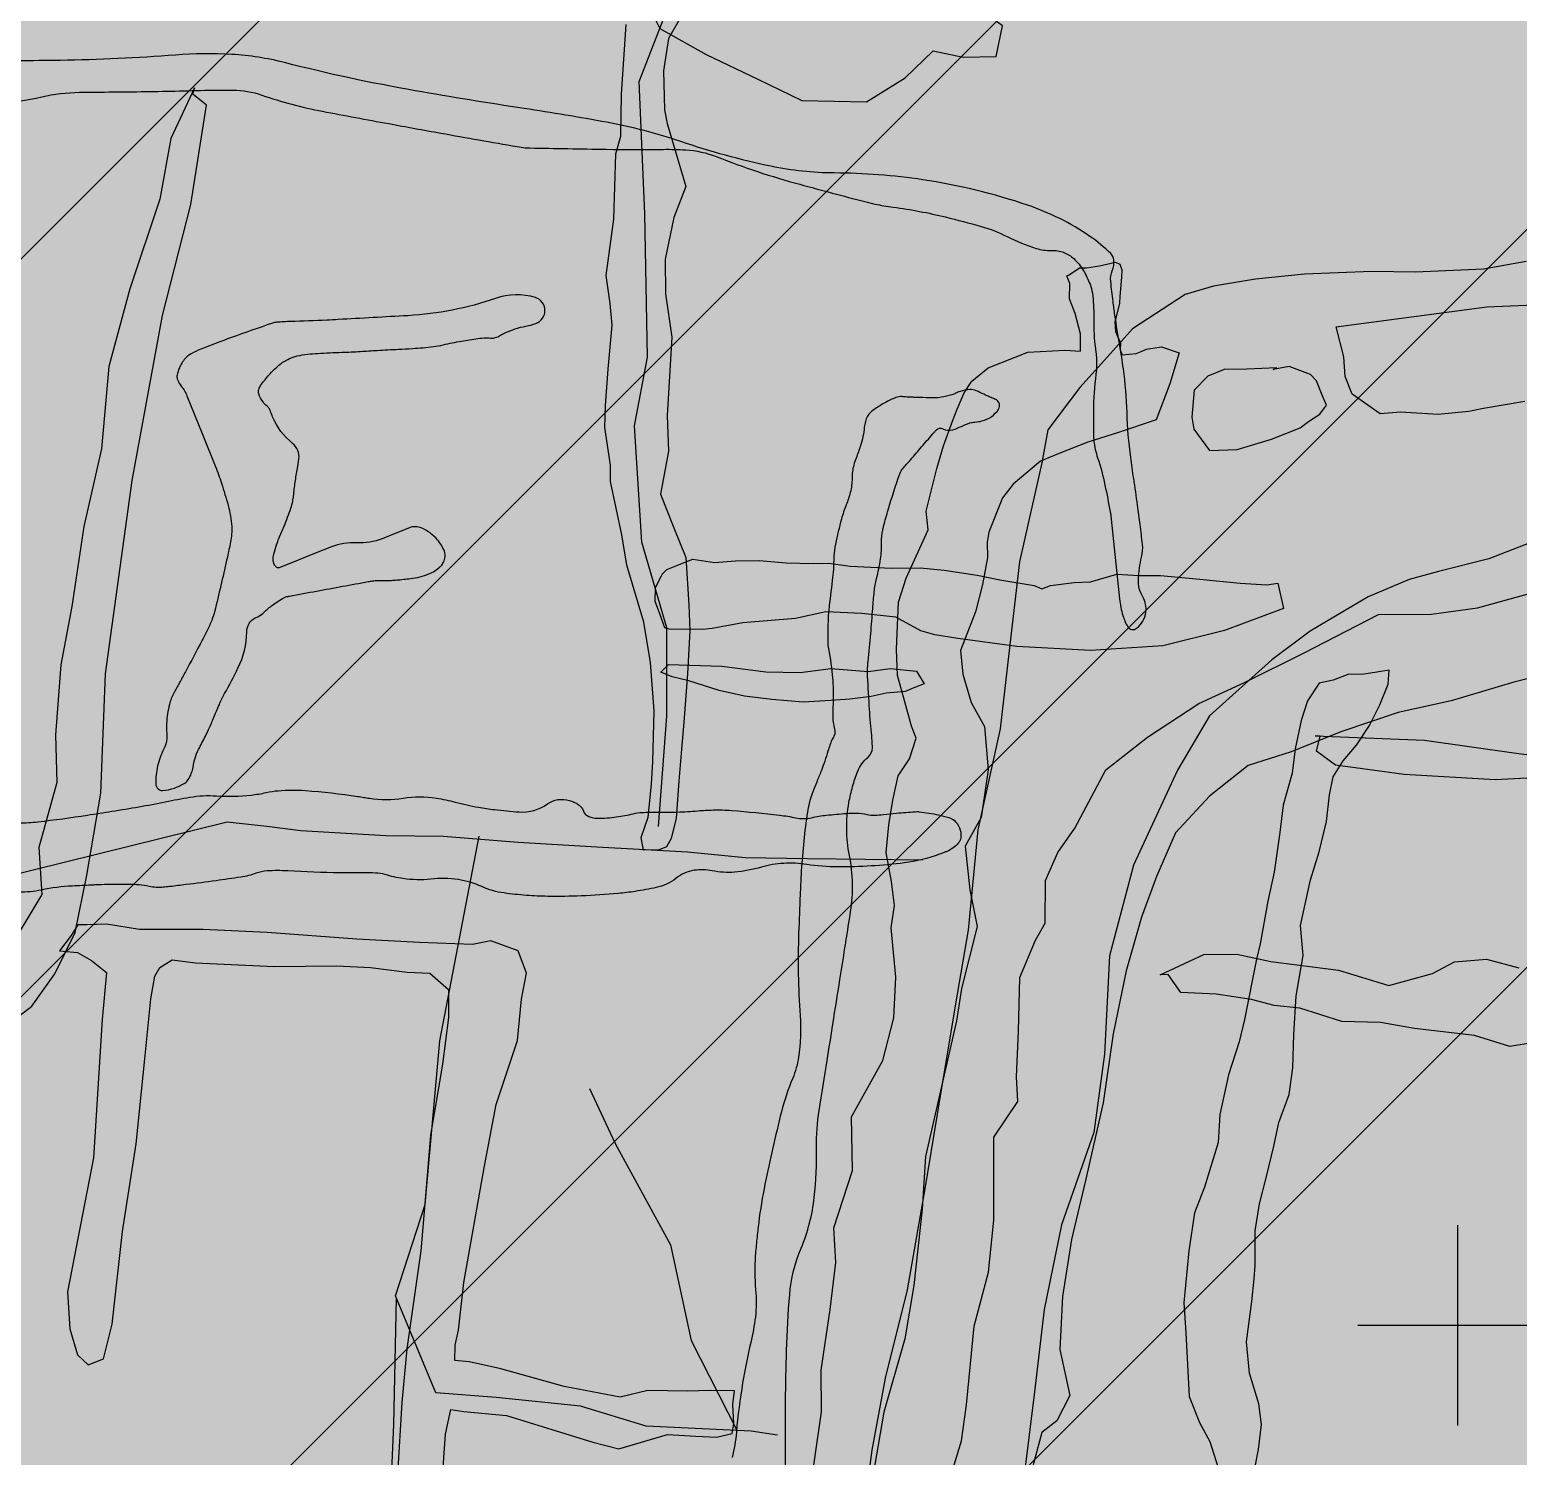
# Model space of a CAD drawing. Header units: feet. Extents: x 442639 to 445151, y 513727 to 516000.
# Drawn here: x 443554.65 to 443599.2, y 515113.1 to 515155.8 of the extents above; entities that cross this region are included whole.
import ezdxf

# ---------------------------------------------------------------- set-up
doc = ezdxf.new("R2010")
doc.units = ezdxf.units.FT
doc.header["$MEASUREMENT"] = 0
doc.header["$PDMODE"] = 2
doc.header["$PDSIZE"] = 3
for name, color, linetype in [('AI', 14, 'CONTINUOUS'), ('CM1', 8, 'CONTINUOUS'), ('CROPMARKS', 5, 'CONTINUOUS'), ('FW_AREA97', 8, 'CONTINUOUS'), ('GEOAREA', 4, 'CONTINUOUS'), ('PHPOT', 23, 'CONTINUOUS'), ('TRENCH', 1, 'CONTINUOUS')]:
    doc.layers.add(name, color=color, linetype=linetype)

msp = doc.modelspace()

# ---------------------------------------------------------------- hatches: boundary and pattern name
at = {"layer": 'FW_AREA97', "ltscale": 100}
h = msp.add_hatch(dxfattribs=at)
h.set_pattern_fill('ANSI31', color=8, scale=125, style=0)
h.paths.add_polyline_path([(443587.976, 515216.422), (443587.008, 515217.521), (443572.596, 515207.835), (443554.939, 515197.486), (443537.909, 515187.539), (443512.937, 515172.36), (443493.964, 515160.977), (443460.41, 515139.802), (443431.975, 515122.345), (443414.896, 515111.466), (443405.384, 515106.045), (443399.1, 515103.478), (443393.603, 515101.232), (443388.405, 515100.389), (443382.732, 515099.191), (443382.074, 515096.91), (443382.397, 515095.15), (443383.543, 515088.919), (443383.564, 515083.883), (443382.192, 515078.123), (443381.034, 515073.431), (443384.221, 515057.626), (443318.708, 515029.564), (443254.002, 515002.669), (443234.433, 514993.639), (443208.082, 514982), (443180.76, 514970.831), (443151.714, 514959.132), (443125.983, 514948.738), (443135.654, 514903.446), (443139.613, 514884.672), (443178.623, 514701.908), (443209.061, 514703.713), (443226.823, 514704.523), (443230.584, 514708.161), (443242.217, 514710.213), (443252.61, 514710.952), (443261.806, 514711.15), (443272.893, 514709.467), (443279.945, 514710.574), (443284.828, 514712.057), (443293.882, 514712.385), (443306.489, 514711.397), (443312.899, 514711.584), (443321.46, 514712.019), (443331.486, 514712.646), (443343.241, 514714.157), (443419.665, 514722.594), (443437.929, 514724.52), (443451.344, 514726.381), (443463.086, 514728.088), (443474.139, 514729.712), (443483.152, 514730.814), (443493.31, 514731.457), (443499.823, 514717.34), (443505.96, 514717.727), (443516.897, 514718.8), (443528.375, 514721.107), (443537.759, 514722.358), (443555.617, 514723.33), (443565.188, 514722.572), (443571.898, 514721.985), (443575.656, 514722.203), (443577.304, 514722.298), (443621.209, 514712.311), (443656.081, 514706.29), (443682.603, 514701.884), (443707.118, 514697.606), (443718.23, 514696.192), (443714.653, 514598.287), (443713.04, 514556.317), (443712.419, 514504.673), (443712.312, 514456.317), (443712.227, 514418.293), (443716.388, 514403.701), (443727.177, 514401.071), (443733.588, 514379.739), (443741.521, 514358.019), (443744.908, 514351.825), (443767.696, 514356.857), (443784.606, 514360.77), (443804.504, 514365.451), (443826.874, 514370.795), (443845.143, 514375.041), (443861.878, 514378.9), (443915.081, 514200), (443906.52, 514038.617), (443920.995, 514037.304), (443931.512, 514036.691), (443947.55, 514036.813), (443967.072, 514036.932), (443981.751, 514037.935), (444001.138, 514037.546), (444024.018, 514034.044), (444038.941, 514033.828), (444056.89, 514033.622), (444074.802, 514033.059), (444089.091, 514031.854), (444101.609, 514031.789), (444113.954, 514032.79), (444123.013, 514034.107), (444123.494, 514029.367), (444179.611, 514028.124), (444375.796, 514023.777), (444377.951, 514033.209), (444378.25, 514062.755), (444378.087, 514070.071), (444377.953, 514077.668), (444378.361, 514088.652), (444378.861, 514096.498), (444379.901, 514103.877), (444382.107, 514122.088), (444382.784, 514132.456), (444385.055, 514147.012), (444387.527, 514164.561), (444389.714, 514186.923), (444391.965, 514209.43), (444393.185, 514220.453), (444393.626, 514228.981), (444395.344, 514261.938), (444396.717, 514283.83), (444397.381, 514301.942), (444396.774, 514312.786), (444397.089, 514320.184), (444397.475, 514332.254), (444395.478, 514362.221), (444394.144, 514387.128), (444391.229, 514408.389), (444396.915, 514413.69), (444401.219, 514435.021), (444402.766, 514457.906), (444405.466, 514495.243), (444410.112, 514529.546), (444417.166, 514561.61), (444433.174, 514600.373), (444445.84, 514629.849), (444455.106, 514659.044), (444464.293, 514692.274), (444472.216, 514718.602), (444475.441, 514733.881), (444488.391, 514761.65), (444498.755, 514784.171), (444527.77, 514804.406), (444584.336, 514844.969), (444588.423, 514851.988), (444592.663, 514859.269), (444594.769, 514862.503), (444596.977, 514866.392), (444598.721, 514870.607), (444611.206, 514897.781), (444621.234, 514922.335), (444629.071, 514942.418), (444635.483, 514956.791), (444636.385, 514966.775), (444638.564, 514973.326), (444644.322, 514984.918), (444649.1, 514996.077), (444581.108, 515024.078), (444596.393, 515068.324), (444336.753, 515100), (444319.507, 515100.56), (444303.713, 515101.475), (444281.566, 515103.673), (444245.735, 515107.228), (444205.939, 515110.682), (444194.374, 515112.263), (444162.318, 515117.023), (444139.128, 515119.15), (444119.952, 515119.969), (444093.765, 515121.632), (444085.455, 515122.109), (444057.939, 515138.013), (444004.897, 515142.766), (444002.009, 515131.644), (444000, 515122.425), (443999.067, 515110.465), (443998.885, 515097.84), (443997.843, 515086.907), (443992.669, 515065.269), (443985.83, 515030.168), (443974.504, 514977.22), (443969.906, 514974.092), (443965.16, 514973.735), (443962.387, 514975.357), (443950.053, 514978.687), (443943.973, 514976.446), (443795.152, 514953.041), (443786.899, 514952.359), (443728.658, 514937.257), (443713.615, 514985.752), (443699.924, 514992.359), (443696.242, 515002.999), (443692.278, 515017.761), (443687.475, 515027.814), (443679.879, 515041.356), (443672.688, 515053.239), (443666.544, 515059.216), (443649.375, 515102.318), (443639.181, 515121.193), (443626.884, 515153.736), (443593.807, 515207.041)])
at = {"layer": 'GEOAREA', "ltscale": 100}
h = msp.add_hatch(color=256, dxfattribs=at)
h.paths.add_polyline_path([(443360, 514713.431), (443420, 514713.431), (443420, 514513.431), (443360, 514513.431)])
h.paths.add_polyline_path([(443161.3, 514956.171), (443259.237, 514712.967), (443265.024, 514715.528), (443265.355, 514714.687), (443282.203, 514714.855), (443293.914, 514714.206), (443300.25, 514713.294), (443301.92, 514714.039), (443221.12, 514915.562), (443333.235, 514960.739), (443427.48, 514725.701), (443429.235, 514726.393), (443429.597, 514725.694), (443440.808, 514730.091), (443442.157, 514728.53), (443447.236, 514730.424), (443448.237, 514728.596), (443453.829, 514728.858), (443486.116, 514741.69), (443389.252, 514983.375), (443400.106, 514987.696), (443388.716, 515022.127), (443384.684, 515039.803), (443386.193, 515044.842), (443385.554, 515046.683)])
h.paths.add_polyline_path([(443475.554, 514974.961), (443494.039, 514982.203), (443528.273, 514895.272), (443598.675, 514934.877), (443568.374, 515011.261), (443605.436, 515025.952), (443633.219, 514955.519), (443668.453, 514975.098), (443649.945, 515021.852), (443668.436, 515029.354), (443616.214, 515161.697), (443614.21, 515161.114), (443596.593, 515194.878), (443509.505, 515160.604), (443523.975, 515123.285), (443505.549, 515116.001), (443512.86, 515097.393), (443383.099, 515046.255), (443405.13, 514990.403), (443460.79, 515012.209)])
h.paths.add_polyline_path([(443790.652, 515270.828), (443603.972, 515197.597), (443614.29, 515171.164), (443628.267, 515143.04), (443775.083, 515200.378), (443868.78, 514960.66), (443876.506, 514963.635), (443877.714, 514961.959), (443906.757, 514973.289)])
h.paths.add_polyline_path([(443689.638, 514984.394), (443668.531, 514973.806), (443650.779, 514962.249), (443637.27, 514954.507), (443740.908, 514697.977), (443746.029, 514696.624), (443750.91, 514696.614), (443761.746, 514694.836), (443779.888, 514693.638), (443790.716, 514690.545), (443806.2, 514690.188), (443808.447, 514691.115)])
h.paths.add_polyline_path([(443584.518, 514924.294), (443566.738, 514914.939), (443551.462, 514904.702), (443532.463, 514893.523), (443602.452, 514721.254), (443620.617, 514717.014), (443626.38, 514714.975), (443645.648, 514712.103), (443666.275, 514707.459), (443671.591, 514709.515)])
at = {"layer": 'TRENCH', "ltscale": 100}
h = msp.add_hatch(color=256, dxfattribs=at)
h.paths.add_polyline_path([(443444.348, 515139.572), (443443.373, 515141.012), (443407.547, 515121.493), (443408.202, 515120.085)])
h.paths.add_polyline_path([(443483.252, 515162), (443484.901, 515162.649), (443466.734, 515198.214), (443465.416, 515197.545)])
h.paths.add_polyline_path([(443517.75, 515184.372), (443518.62, 515182.716), (443550.313, 515203.13), (443548.717, 515204.451)])
h.paths.add_polyline_path([(443679.504, 515139.262), (443681.179, 515139.75), (443643.747, 515232.77), (443642.153, 515232.133)], flags=17)
h.paths.add_polyline_path([(443560.104, 515195.095), (443558.689, 515195.42), (443539.705, 515085.728), (443541.124, 515085.449)])
h.paths.add_polyline_path([(443441.823, 515053.496), (443442.367, 515054.811), (443429.876, 515059.598), (443429.55, 515058.144)])
h.paths.add_polyline_path([(443454.402, 515012.917), (443453.081, 515013.418), (443457.193, 515024.46), (443458.551, 515023.946)])
h.paths.add_polyline_path([(443526.59, 515085.07), (443525.15, 515084.894), (443540.607, 514936.243), (443542.135, 514936.489)])
h.paths.add_polyline_path([(443457.832, 514965.49), (443457.319, 514966.917), (443420.536, 514952.894), (443421.036, 514951.477)])
h.paths.add_polyline_path([(443586.695, 515064.09), (443587.928, 515064.659), (443598.832, 515036.686), (443597.516, 515036.256)])
h.paths.add_polyline_path([(443642.329, 515065.428), (443642.185, 515063.906), (443602.508, 515066.574), (443602.619, 515068.047)], flags=17)
h.paths.add_polyline_path([(443629.648, 515090.047), (443628.268, 515090.169), (443629.104, 515100.325), (443630.546, 515100.227)], flags=17)
h.paths.add_polyline_path([(443641.901, 515046.461), (443640.78, 515027.021), (443642.257, 515026.956), (443643.407, 515046.529)], flags=17)
h.paths.add_polyline_path([(443613.368, 514921.596), (443614.818, 514922.262), (443652.746, 514829.498), (443651.105, 514829.188)])
h.paths.add_polyline_path([(443748.705, 514887.436), (443747.537, 514886.424), (443800.31, 514826.507), (443801.532, 514827.653)])
h.paths.add_polyline_path([(443778.329, 515074.969), (443776.546, 515074.414), (443773.702, 515090.476), (443775.699, 515091.08)], flags=17)
h.paths.add_polyline_path([(443871.281, 515019.199), (443870.522, 515017.464), (443849.048, 515029.417), (443850.465, 515031.68)], flags=17)
h.paths.add_polyline_path([(443847.133, 515072.648), (443845.192, 515072.037), (443842.709, 515082.193), (443845.17, 515082.528)], flags=17)
h.paths.add_polyline_path([(444045.314, 514982.301), (444049.127, 514979.066), (444045.892, 514975.254), (444042.079, 514978.488)])
h.paths.add_polyline_path([(444115.961, 514979.57), (444120.01, 514982.504), (444122.944, 514978.455), (444118.895, 514975.521)])
h.paths.add_polyline_path([(444190.813, 514982.443), (444195.114, 514984.993), (444197.664, 514980.692), (444193.363, 514978.142)])
h.paths.add_polyline_path([(444048.71, 515084.197), (444052.382, 515087.59), (444055.775, 515083.918), (444052.103, 515080.525)])
h.paths.add_polyline_path([(444124.079, 515073.634), (444128.312, 515076.296), (444130.974, 515072.064), (444126.742, 515069.401)])
h.paths.add_polyline_path([(444049.717, 515169.782), (444054.693, 515170.271), (444055.183, 515165.295), (444050.207, 515164.806)])
h.paths.add_polyline_path([(444115.388, 515183.688), (444119.415, 515186.651), (444122.379, 515182.624), (444118.352, 515179.661)])
h.paths.add_polyline_path([(444185.165, 515149.894), (444188.835, 515153.29), (444192.231, 515149.62), (444188.561, 515146.224)])
edge = h.paths.add_edge_path()
edge.add_line((443661.107, 515245.617), (443660.644, 515247.337))
edge.add_line((443660.644, 515247.337), (443648.085, 515241.695))
edge.add_line((443648.085, 515241.695), (443637.362, 515236.494))
edge.add_line((443637.362, 515236.494), (443624.812, 515229.893))
edge.add_line((443624.812, 515229.893), (443612.498, 515223.264))
edge.add_line((443612.498, 515223.264), (443598.3, 515215.38))
edge.add_line((443598.3, 515215.38), (443599.54, 515213.854))
edge.add_line((443599.54, 515213.854), (443610.28, 515220.162))
edge.add_line((443610.28, 515220.162), (443621.443, 515226.208))
edge.add_line((443621.443, 515226.208), (443632.096, 515231.881))
edge.add_line((443632.096, 515231.881), (443644.21, 515237.875))
edge.add_line((443644.21, 515237.875), (443661.107, 515245.617))
edge.add_line((443876.086, 514893.121), (443976.086, 514893.121))

# ---------------------------------------------------------------- linework, layer by layer
at = {"layer": 'AI', "color": 17}
for points in [[(443577.278, 515111.855, -0.002689), (443577.266, 515113.237, -0.007811), (443577.301, 515116.257, -0.014052), (443577.395, 515117.933, -0.078737), (443577.736, 515119.324, 0.071826), (443578.131, 515120.843, 0.032825), (443578.2, 515122.342, -0.044409), (443578.276, 515123.45, -0.000525), (443578.514, 515124.943, 0.000718), (443578.688, 515126.035, 0.000001), (443578.899, 515127.366, 0.000001), (443579.049, 515128.318, 0.000039), (443579.079, 515128.505, 0.000008), (443579.22, 515129.402, 0.089229), (443579.184, 515131.081, -0.094694), (443579.167, 515132.665, -0.023239), (443579.278, 515133.15, -0.025059), (443579.424, 515133.588, -0.128482), (443579.739, 515134.023, 0.22788), (443579.87, 515134.307, 0.023204), (443579.844, 515134.748, -0.012493), (443579.777, 515135.566, -0.000894), (443579.721, 515136.588, -0.0257), (443579.721, 515136.624, -0.013681), (443579.742, 515136.895, 0.004462), (443579.821, 515137.723, 0.002351), (443579.883, 515138.476, -0.003558), (443579.925, 515138.974, -0.041641), (443579.995, 515139.373, 0.028281), (443580.115, 515139.958, 0.042994), (443580.144, 515140.461, -0.059299), (443580.178, 515140.825, -0.014809), (443580.206, 515140.943, -0.003511), (443580.345, 515141.433, -0.014091), (443580.692, 515142.512, -0.090745), (443580.781, 515142.666, -0.011197), (443580.886, 515142.785, 0.008952), (443581.019, 515142.934, 0.001054), (443581.343, 515143.312, -0.001069), (443581.667, 515143.69, -0.003969), (443581.72, 515143.751, -0.003283), (443581.786, 515143.824, -0.340515), (443581.974, 515143.857, 0.195643), (443582.281, 515143.828, 0.045009), (443582.534, 515143.929, -0.045493), (443582.784, 515144.029, -0.056098), (443582.941, 515144.058, 0.04269), (443583.149, 515144.089, 0.192864), (443583.647, 515144.442, 0.458373), (443583.562, 515144.73, 0.010524), (443583.424, 515144.789, -0.011823), (443583.302, 515144.841, -0.009749), (443583.104, 515144.936, 0.015664), (443582.981, 515144.994, 0.113489), (443582.796, 515145.028, 0.068727), (443582.493, 515144.972, 0.033334), (443582.361, 515144.918, -0.040402), (443582.251, 515144.875, -0.027232), (443581.933, 515144.798, -0.048036), (443581.748, 515144.781, -0.003875), (443581.476, 515144.786, -0.003111), (443581.138, 515144.796, -0.000222), (443581.015, 515144.801, -0.000361), (443580.94, 515144.804, -0.017605), (443580.873, 515144.809, 0.010581), (443580.761, 515144.818, 0.11241), (443580.573, 515144.789, 0.041055), (443580.11, 515144.557, 0.039426), (443579.811, 515144.343, 0.101595), (443579.722, 515144.23, 0.092957), (443579.629, 515143.901, -0.055767), (443579.514, 515143.347, -0.013412), (443579.384, 515142.981, 0.023276), (443579.313, 515142.769, 0.071426), (443579.261, 515142.38, -0.064737), (443579.209, 515141.95, -0.033294), (443579.087, 515141.576, 0.02931), (443578.945, 515141.153, 0.015727), (443578.766, 515140.403, 0.033758), (443578.718, 515140.047, 0.014898), (443578.711, 515139.85, -0.014822), (443578.703, 515139.652, -0.015523), (443578.67, 515139.316, 0.005872), (443578.566, 515138.43, 0.018497), (443578.542, 515138.08, 0.009266), (443578.532, 515137.38), (443578.532, 515137.38, -0.025111), (443578.669, 515136.49, -0.031883), (443578.697, 515135.782, -0.003276), (443578.686, 515135.446, 0.006616), (443578.682, 515135.279, 0.073711), (443578.739, 515134.865, -0.163318), (443578.731, 515134.672, -0.069467), (443578.702, 515134.621, 0.058653), (443578.667, 515134.56, 0.029374), (443578.539, 515134.206, -0.017462), (443578.336, 515133.607, -0.012137), (443578.204, 515133.281, 0.013488), (443578.087, 515132.988, 0.053699), (443577.909, 515132.283, 0.021925), (443577.737, 515130.515, 0.00265), (443577.709, 515129.911, 0.001387), (443577.663, 515128.757, 0.02679), (443577.706, 515126.283, -0.053392), (443577.661, 515125.04, -0.06562), (443577.484, 515124.411, 0.040375), (443577.147, 515123.408, 0.010289), (443576.655, 515121.239, 0.019665), (443576.467, 515120.09, 0.00569), (443576.411, 515119.596, 0.005673), (443576.366, 515119.099, 0.04412), (443576.376, 515118.08, -0.055063), (443576.367, 515117.263, -0.028007), (443576.23, 515116.5, 0.017646), (443575.987, 515115.296, 0.018238), (443575.799, 515113.817, -0.035173), (443575.675, 515113.054, -0.022462)], [(443553.633, 515153.597, 0.044239), (443555.006, 515153.792, -0.054003), (443556.136, 515153.929, -0.000999), (443556.888, 515153.938, 0.000775), (443557.856, 515153.948, 0.003987), (443559.891, 515153.99, -0.009658), (443560.732, 515153.997, -0.0819), (443561.592, 515153.847, 0.037889), (443563.406, 515153.361, 0.000771), (443565.393, 515152.991, 0.000983), (443566.952, 515152.707, 0.00206), (443569.236, 515152.304, 0.019358), (443569.481, 515152.272, 0.018299), (443569.615, 515152.264, 0.001071), (443571.898, 515152.224, 0.007107), (443573.617, 515152.222, -0.018367), (443574.282, 515152.206, -0.078923), (443575.197, 515152.004, 0.027905), (443577.698, 515151.175, 0.001603), (443579.645, 515150.656, 0.010497), (443579.944, 515150.584, 0.022524), (443580.49, 515150.49, -0.015481), (443581.285, 515150.364, -0.013019), (443582.057, 515150.197, -0.009282), (443583.129, 515149.914, -0.048912), (443583.901, 515149.611, 0.042996), (443584.775, 515149.256, 0.083785), (443585.224, 515149.195, -0.099496), (443585.602, 515149.133, -0.096879), (443585.899, 515148.949, -0.073062), (443586.187, 515148.589, -0.03738), (443586.385, 515148.185, -0.061418), (443586.455, 515147.919, -0.039376), (443586.496, 515147.204, 0.033903), (443586.534, 515146.373, 0.005015), (443586.56, 515146.166, -0.010175), (443586.571, 515146.064, -0.054772), (443586.562, 515145.487, 0.028617), (443586.486, 515144.388, 0.00708), (443586.488, 515143.687, 0.024732), (443586.501, 515143.487, 0.052743), (443586.613, 515142.989, -0.031744), (443586.833, 515142.172, -0.002996), (443586.991, 515141.366, -0.020724), (443587.008, 515141.248), (443587.139, 515140.004), (443587.27, 515138.76, 0.045867), (443587.369, 515138.264, 0.063697), (443587.516, 515137.93, 0.453591), (443587.781, 515137.883, 0.189737), (443588.056, 515138.362, 0.172002), (443587.965, 515138.822, -0.146112), (443587.832, 515139.353, -0.050103), (443587.929, 515140.016, 0.088728), (443587.955, 515140.396, 0.003617), (443587.886, 515140.986, 0.003652), (443587.809, 515141.569, 0.002549), (443587.693, 515142.372, -0.003264), (443587.604, 515142.999, -0.026433), (443587.493, 515144.339, 0.026923), (443587.383, 515145.655, 0.008588), (443587.276, 515146.344, -0.006468), (443587.13, 515147.26, -0.006048), (443587.074, 515147.671, -0.004169), (443587.006, 515148.269, -0.121991), (443587.051, 515148.589, 0.121631), (443587.096, 515148.91, 0.173602), (443587.004, 515149.102, 0.044394), (443586.38, 515149.617, 0.069065), (443584.518, 515150.55, 0.044444), (443581.382, 515151.311, 0.036152), (443578.726, 515151.515, -0.050677), (443576.834, 515151.715, -0.030485), (443574.141, 515152.454, 0.037102), (443571.921, 515153.032, 0.007613), (443569.447, 515153.445, -0.005774), (443566.184, 515153.977, -0.019409), (443562.275, 515154.818, 0.048624), (443560.694, 515155.063, 0.03376), (443559.01, 515155.044, -0.016435), (443555.558, 515154.886, -0.000659), (443553.001, 515154.857, 0.000607)], [(443554.328, 515132.054, 0.026265), (443554.891, 515132.089, 0.009911), (443556.373, 515132.289, 0.001637), (443557.107, 515132.406, 0.001485), (443557.915, 515132.539, 0.009972), (443558.704, 515132.688, -0.010681), (443559.442, 515132.827, -0.056761), (443560.232, 515132.866, 0.043002), (443561.274, 515132.89, 0.028091), (443561.72, 515132.965, -0.034347), (443562.086, 515133.021, -0.038898), (443562.897, 515133.026, -0.019954), (443564.466, 515132.85, -0.004409), (443564.65, 515132.821, 0.005021), (443564.812, 515132.795, 0.076117), (443565.822, 515132.798, -0.076993), (443566.82, 515132.799, -0.028809), (443567.385, 515132.679, 0.023494), (443568.075, 515132.524, 0.015405), (443568.561, 515132.454, 0.010218), (443569.297, 515132.386, 0.174206), (443570.141, 515132.623, -0.233937), (443570.802, 515132.729, -0.026035), (443570.931, 515132.682, -0.0303), (443571.036, 515132.629, -0.173059), (443571.22, 515132.412, 0.216166), (443571.383, 515132.249, 0.08569), (443571.642, 515132.199, 0.03953), (443572.21, 515132.234, 0.024051), (443572.712, 515132.33, -0.046078), (443572.977, 515132.369, -0.018531), (443573.442, 515132.376, 0.014624), (443574.031, 515132.38, 0.012923), (443574.642, 515132.418, -0.016959), (443575.107, 515132.444, -0.02473), (443575.659, 515132.428, -0.009472), (443577.093, 515132.288, -0.0228), (443577.576, 515132.209, 0.048803), (443577.804, 515132.184, 0.062281), (443578.047, 515132.211, -0.033287), (443578.497, 515132.288, -0.009326), (443579.091, 515132.339, -0.01792), (443579.402, 515132.348, -0.062708), (443579.706, 515132.308, 0.080153), (443579.946, 515132.285, 0.014279), (443580.201, 515132.309, -0.009394), (443580.59, 515132.348, -0.003644), (443581.15, 515132.391, -0.022417), (443581.242, 515132.393, -0.029371), (443581.273, 515132.391, -0.003115), (443581.562, 515132.349, -0.016395), (443581.852, 515132.295, -0.015534), (443582.154, 515132.219, -0.139065), (443582.36, 515132.091, -0.115524), (443582.501, 515131.839, -0.108027), (443582.516, 515131.602, -0.150444), (443582.441, 515131.448, -0.046145), (443582.285, 515131.308, -0.052023), (443582.125, 515131.213, -0.012355), (443582.041, 515131.177, -0.006581), (443581.883, 515131.116, -0.057897), (443580.825, 515130.859, -0.031552), (443578.836, 515130.739, -0.037353), (443577.903, 515130.812, 0.050855), (443577.216, 515130.846, 0.058395), (443576.546, 515130.733, -0.048641), (443575.745, 515130.582, -0.076187), (443575.075, 515130.623, 0.09477), (443574.534, 515130.637, 0.128325), (443573.988, 515130.394, -0.118247), (443573.402, 515130.119, -0.012647), (443572.774, 515130.006, -0.015682), (443572.262, 515129.944, -0.012249), (443571.16, 515129.871, -0.013507), (443570.158, 515129.857, -0.015751), (443569.513, 515129.886, -0.015113), (443568.843, 515129.958, -0.07242), (443568.176, 515130.15, 0.068426), (443567.472, 515130.359, 0.067296), (443566.647, 515130.374, -0.067012), (443565.819, 515130.389, -0.035368), (443565.285, 515130.509, 0.066068), (443564.996, 515130.556, 0.008142), (443564.653, 515130.56, -0.003875), (443563.934, 515130.563, -0.012033), (443562.368, 515130.619, 0.030623), (443561.751, 515130.619, 0.071936), (443561.425, 515130.55, -0.050054), (443560.962, 515130.432, -0.003496), (443560.223, 515130.326, -0.002878), (443559.323, 515130.208, -0.00244), (443558.834, 515130.149, -0.006213), (443558.642, 515130.13, -0.073281), (443558.218, 515130.154, 0.05093), (443557.614, 515130.215, 0.003604), (443556.983, 515130.21, 0.005992), (443556.604, 515130.2, 0.002671), (443556.481, 515130.194, 0.000592), (443555.926, 515130.166, 0.038076), (443554.991, 515130.046, -0.054717), (443554.336, 515129.983, -0.10881)]]:
    msp.add_lwpolyline(points, format="xyb", dxfattribs=at)
for points in [[(443577.661, 515159.407), (443576.059, 515158.613), (443574.888, 515158.142), (443573.751, 515157.103), (443573.026, 515156.812), (443573.503, 515155.838), (443574.896, 515155.059), (443576.444, 515154.321), (443577.758, 515153.683), (443579.696, 515153.641), (443580.852, 515154.364), (443581.692, 515155.176), (443582.592, 515154.977), (443583.574, 515155.004), (443583.767, 515155.923), (443582.91, 515156.55), (443582.211, 515156.464), (443582.188, 515157.059), (443582.555, 515157.703), (443582.986, 515158.351), (443582.159, 515159.228), (443580.793, 515159.564), (443579.774, 515159.522), (443579.112, 515159.45)], [(443591.976, 515145.678), (443591.082, 515145.644), (443590.397, 515145.629), (443589.912, 515145.436), (443589.499, 515145.011), (443589.432, 515144.206), (443589.492, 515143.841), (443589.962, 515143.208), (443590.792, 515143.238), (443591.816, 515143.54), (443592.673, 515143.883), (443592.922, 515144.069), (443593.265, 515144.293), (443593.459, 515144.565), (443593.339, 515144.863), (443593.168, 515145.291), (443592.985, 515145.477), (443592.348, 515145.719), (443591.864, 515145.634)], [(443592.179, 515138.479), (443590.414, 515137.815), (443588.566, 515137.357), (443586.395, 515137.222), (443584.19, 515137.333), (443582.428, 515137.578), (443581.736, 515137.69), (443581.322, 515137.805), (443580.573, 515138.218), (443579.556, 515138.33), (443578.48, 515138.374), (443577.564, 515138.18), (443575.996, 515138.049), (443575.072, 515137.874), (443574.782, 515137.844), (443573.783, 515137.855), (443573.661, 515137.892), (443573.47, 515138.421), (443573.366, 515138.682), (443573.373, 515139.095), (443573.578, 515139.501), (443573.716, 515139.643), (443574.014, 515139.762), (443574.237, 515139.852), (443574.498, 515139.956), (443575.146, 515139.848), (443575.772, 515139.904), (443576.483, 515139.908), (443577.288, 515139.841), (443578.096, 515139.819), (443578.565, 515139.834), (443579.206, 515139.745), (443580.443, 515139.678), (443581.299, 515139.697), (443582.022, 515139.619), (443583.009, 515139.474), (443583.69, 515139.337), (443584.711, 515139.162), (443584.946, 515139.061), (443585.206, 515139.166), (443585.907, 515139.252), (443586.395, 515139.274), (443587.188, 515139.505), (443587.851, 515139.468), (443588.499, 515139.468), (443589.668, 515139.353), (443590.883, 515139.234), (443591.68, 515139.186), (443592.007, 515139.231)], [(443573.768, 515136.796), (443575.364, 515136.746), (443576.681, 515136.584), (443577.704, 515136.563), (443578.63, 515136.676), (443579.747, 515136.585), (443580.401, 515136.675), (443581.186, 515136.602), (443581.425, 515136.223), (443581.164, 515136.118), (443580.848, 515135.991), (443580.287, 515135.938), (443579.829, 515135.841), (443579.193, 515135.758), (443578.624, 515135.724), (443577.802, 515135.675), (443576.865, 515135.751), (443576.046, 515135.854), (443575.287, 515136.024), (443574.375, 515136.306), (443573.873, 515136.428), (443573.534, 515136.572)], [(443593.126, 515134.662), (443596.396, 515134.529), (443599.071, 515134.157), (443602.308, 515133.73), (443605.154, 515133.47), (443607.337, 515133.893), (443608.394, 515133.843), (443608.383, 515133.385), (443608.079, 515133.177), (443606.505, 515133.386), (443602.509, 515133.552), (443598.511, 515133.349), (443595.791, 515133.509), (443593.737, 515133.785), (443593.16, 515134.201), (443593.279, 515134.658)]]:
    msp.add_lwpolyline(points, close=True, dxfattribs=at)
for points in [[(443574.073, 515156.076), (443573.767, 515155.543), (443573.615, 515154.575), (443573.652, 515153.402), (443573.727, 515152.999), (443574.29, 515151.107), (443573.925, 515150.184), (443573.669, 515148.936), (443573.673, 515147.9), (443573.87, 515146.597), (443573.73, 515144.25), (443573.767, 515143.185), (443573.525, 515141.9), (443573.928, 515140.894), (443574.286, 515140.001), (443574.375, 515138.589), (443574.409, 515137.803), (443574.339, 515136.522), (443574.228, 515135.073), (443574.161, 515134.268), (443574.072, 515133.304), (443573.997, 515132.194), (443573.849, 515131.594), (443573.711, 515131.345), (443573.487, 515131.255), (443573.018, 515131.24), (443572.951, 515131.624), (443573.163, 515132.227), (443573.263, 515133.218), (443573.3, 515133.881), (443573.337, 515135.408), (443573.233, 515136.857), (443573.027, 515138.071), (443572.52, 515139.769), (443572.371, 515140.682), (443572.035, 515142.276), (443572.032, 515142.771), (443571.864, 515143.892), (443571.882, 515144.548), (443571.964, 515145.639), (443572.082, 515146.961), (443572.019, 515147.606), (443571.9, 515148.444), (443572.13, 515150.135), (443572.193, 515152.083), (443572.345, 515152.619), (443572.36, 515153.878), (443572.497, 515155.964)], [(443553.789, 515125.857), (443554.711, 515126.573), (443555.401, 515127.541), (443556.006, 515128.777), (443556.353, 515130.492), (443556.77, 515132.948), (443556.91, 515136.523), (443557.717, 515142.309), (443558.625, 515147.25), (443559.472, 515150.569), (443559.94, 515153.542), (443559.527, 515153.873), (443559.578, 515154.066), (443558.87, 515152.551), (443558.542, 515150.735), (443557.638, 515148.041), (443557.016, 515145.719), (443556.796, 515143.256), (443556.264, 515140.926), (443555.907, 515138.538), (443555.574, 515136.785), (443555.421, 515134.694), (443555.456, 515133.262), (443554.92, 515131.32), (443555.011, 515129.91), (443553.909, 515128.086)], [(443577.918, 515111.445), (443578.345, 515114.425), (443578.341, 515115.677), (443578.609, 515117.491), (443578.78, 515118.898), (443578.713, 515119.93), (443579.278, 515121.647), (443579.24, 515123.253), (443580.182, 515124.948), (443580.513, 515126.225), (443580.569, 515127.436), (443580.431, 515128.914), (443580.531, 515129.581), (443580.438, 515130.3), (443580.285, 515131.168), (443580.363, 515131.998), (443580.478, 515132.736), (443580.638, 515133.47), (443580.977, 515133.972), (443581.181, 515134.595), (443581.04, 515134.948), (443580.812, 515135.786), (443580.626, 515136.468), (443580.592, 515137.254), (443580.655, 515138.662), (443580.886, 515139.381), (443581.537, 515140.83), (443581.485, 515141.392), (443581.797, 515142.662), (443581.998, 515143.348), (443582.266, 515144.081), (443582.404, 515144.439), (443582.616, 515144.934), (443582.843, 515145.285), (443583.335, 515145.676), (443584.527, 515146.153), (443585.629, 515146.205), (443586.095, 515146.176), (443586.102, 515146.697), (443585.945, 515147.304), (443585.766, 515147.751), (443585.777, 515148.209), (443585.688, 515148.433), (443585.762, 515148.462), (443586.068, 515148.671), (443586.284, 515148.671), (443586.667, 515148.738), (443587.144, 515148.843), (443587.275, 515148.787), (443587.342, 515148.619), (443587.323, 515148.396), (443587.275, 515147.815), (443587.267, 515147.617), (443587.13, 515147.044), (443587.152, 515146.772), (443587.294, 515146.418), (443587.286, 515146.221), (443587.346, 515146.072), (443587.763, 515146.109), (443587.912, 515146.169), (443588.08, 515146.236), (443588.527, 515146.307), (443589.052, 515146.128), (443588.777, 515145.197), (443588.363, 515144.124), (443587.242, 515143.74), (443586.319, 515143.457), (443585.481, 515143.121), (443584.904, 515142.89), (443584.081, 515142.194), (443583.768, 515141.787), (443583.359, 515140.759), (443583.306, 515140.458), (443583.314, 515140.007), (443583.165, 515139.191), (443582.953, 515138.372), (443582.507, 515137.221), (443582.574, 515136.513), (443582.827, 515135.664), (443583.226, 515134.938), (443583.335, 515133.642), (443583.126, 515132.219), (443582.65, 515131.358), (443582.784, 515130.051), (443583.008, 515128.952), (443582.539, 515127.101), (443582.387, 515126.133), (443581.464, 515122.069), (443581.361, 515120.493), (443581.108, 515118.21), (443580.84, 515116.612), (443580.208, 515114.414), (443579.929, 515112.79)], [(443599.399, 515144.675), (443598.166, 515144.462), (443597.727, 515144.373), (443596.811, 515144.287), (443595.682, 515144.353), (443595.075, 515144.305), (443594.233, 515144.897), (443594.024, 515145.418), (443593.983, 515146.007), (443593.752, 515146.908), (443598.266, 515147.505), (443600.154, 515147.591)], [(443582.257, 515112.642), (443582.539, 515113.555), (443582.692, 515114.631), (443582.915, 515116.989), (443583.346, 515118.609), (443583.502, 515120.162), (443583.502, 515122.647), (443584.22, 515123.712), (443584.183, 515124.453), (443584.242, 515125.817), (443584.286, 515127.433), (443584.748, 515128.547), (443585.042, 515129.053), (443585.049, 515130.331), (443585.425, 515131.173), (443585.935, 515131.896), (443586.854, 515133.646), (443588.105, 515134.623), (443589.647, 515135.629), (443591.014, 515136.262), (443592.798, 515137.149), (443595.017, 515138.297), (443596.611, 515138.309), (443597.986, 515138.492), (443599.542, 515138.92)], [(443601.856, 515136.973), (443599.07, 515136.268), (443597.197, 515135.713), (443595.61, 515135.358), (443593.897, 515134.781), (443592.407, 515134.184), (443591.123, 515133.778), (443589.957, 515132.858), (443588.948, 515131.762), (443588.371, 515130.451), (443587.928, 515129.237), (443587.471, 515127.628), (443587.08, 515125.743), (443586.783, 515123.679), (443586.247, 515121.348), (443585.83, 515119.582), (443585.563, 515117.876), (443585.485, 515116.289), (443585.776, 515114.915), (443585.389, 515114.155), (443584.945, 515113.805), (443584.685, 515112.837)], [(443591.212, 515112.176), (443591.43, 515113.3), (443591.518, 515114.048), (443591.443, 515114.665), (443591.159, 515115.587), (443591.065, 515116.521), (443591.227, 515117.73), (443591.3, 515118.407), (443591.333, 515118.809), (443591.328, 515119.843), (443591.457, 515120.65), (443591.668, 515121.469), (443591.886, 515122.377), (443592.034, 515123.084), (443592.345, 515123.921), (443592.456, 515124.721), (443592.484, 515125.726), (443592.56, 515126.879), (443592.767, 515128.085), (443592.688, 515128.981), (443592.98, 515130.35), (443593.246, 515131.191), (443593.464, 515132.099), (443593.556, 515132.892), (443593.663, 515133.431), (443593.964, 515133.919), (443594.361, 515134.381), (443594.751, 515134.969), (443595.063, 515135.591), (443595.311, 515136.209), (443595.337, 515136.629), (443594.972, 515136.569), (443594.526, 515136.498), (443594.132, 515136.512), (443593.667, 515136.326), (443593.247, 515136.243), (443592.898, 515135.714), (443592.705, 515135.119), (443592.528, 515134.271), (443592.432, 515133.541), (443592.166, 515132.592), (443592.063, 515131.774), (443591.893, 515130.583), (443591.705, 515129.709), (443591.483, 515128.433), (443591.365, 515127.975), (443591.01, 515126.17), (443590.847, 515125.5), (443590.533, 515124.51), (443590.274, 515123.327), (443590.223, 515122.486), (443589.808, 515121.154), (443589.512, 515120.387), (443589.346, 515119.241), (443589.192, 515117.69), (443589.253, 515116.786), (443589.348, 515114.882), (443589.662, 515114.101), (443589.975, 515113.536), (443590.282, 515112.558)], [(443566.992, 515112.335), (443567.09, 515113.757), (443567.249, 515114.49), (443567.64, 515114.431), (443568.916, 515114.317), (443571.502, 515113.521), (443572.276, 515113.314), (443573.741, 515113.751), (443574.582, 515113.7), (443575.2, 515113.668), (443575.676, 515113.772), (443575.727, 515114.074), (443575.693, 515114.643), (443575.744, 515115.052), (443575.027, 515115.066), (443574.323, 515115.043), (443573.148, 515115.067), (443572.322, 515114.865), (443570.641, 515115.183), (443568.743, 515115.716), (443568.08, 515115.86), (443567.797, 515115.919), (443567.37, 515115.963), (443567.38, 515116.42), (443567.48, 515116.871), (443567.642, 515118.296), (443568.247, 515121.734), (443568.609, 515123.628), (443569.242, 515125.544), (443569.371, 515126.783), (443569.515, 515127.553), (443569.264, 515128.23), (443568.453, 515128.53), (443567.895, 515128.414), (443566.318, 515128.471), (443564.439, 515128.58), (443561.749, 515128.774), (443559.833, 515128.868), (443557.936, 515128.861), (443556.943, 515129.024), (443556.366, 515129.008), (443556.087, 515129.004), (443555.891, 515128.687), (443555.538, 515128.222), (443556.074, 515128.178), (443556.494, 515127.937), (443556.941, 515127.577), (443556.817, 515126.167), (443556.558, 515122.026), (443555.772, 515118.018), (443555.851, 515116.906), (443556.076, 515116.133), (443556.392, 515115.828), (443556.857, 515116.015), (443557.112, 515117.046), (443557.421, 515119.825), (443557.834, 515122.452), (443558.087, 515124.993), (443558.27, 515126.794), (443558.388, 515127.467), (443558.544, 515127.724), (443558.905, 515127.955), (443559.608, 515127.871), (443561.963, 515127.759), (443563.834, 515127.776), (443564.846, 515127.729), (443565.94, 515127.586), (443566.62, 515127.557), (443567.183, 515127.07), (443567.177, 515126.226), (443567, 515124.838), (443566.646, 515122.71), (443566.507, 515121.013), (443566.353, 515119.246), (443565.933, 515116.314), (443565.783, 515114.7), (443565.652, 515112.553)], [(443600.657, 515125.641), (443598.953, 515125.367), (443597.893, 515125.696), (443596.103, 515125.906), (443595.084, 515126.079), (443593.927, 515126.111), (443592.665, 515126.511), (443591.899, 515126.592), (443591.221, 515126.773), (443590.165, 515126.932), (443589.108, 515126.982), (443588.721, 515127.517), (443588.486, 515127.509), (443589.795, 515128.121), (443590.784, 515128.13), (443591.8, 515127.912), (443593.828, 515127.647), (443595.328, 515127.192), (443596.633, 515127.543), (443597.291, 515127.894), (443598.25, 515127.977), (443599.218, 515127.718)]]:
    msp.add_lwpolyline(points, dxfattribs=at)
msp.add_lwpolyline([(443569.787, 515147.783, 0.15798), (443568.587, 515147.758, -0.069675), (443565.968, 515147.242, -0.000157), (443563.879, 515147.126, -0.000961), (443563.539, 515147.108, -0.00687), (443562.457, 515147.068, 0.017487), (443562.032, 515147.043, 0.058082), (443561.912, 515147.017, 0.005489), (443560.683, 515146.587, 0.008581), (443559.764, 515146.236, 0.026495), (443559.474, 515146.102, 0.097928), (443559.296, 515145.957, 0.068841), (443559.125, 515145.681, 0.057088), (443559.057, 515145.463, 0.119901), (443559.063, 515145.353, 0.102637), (443559.183, 515145.128, -0.078939), (443559.353, 515144.844), (443559.809, 515143.71), (443560.197, 515142.744, -0.016108), (443560.387, 515142.223, -0.012898), (443560.586, 515141.561, -0.05003), (443560.691, 515140.934, -0.068095), (443560.658, 515140.468, -0.003381), (443560.561, 515140.017, -0.002002), (443560.388, 515139.258, -0.000769), (443560.208, 515138.488, -0.005276), (443560.181, 515138.376, -0.031853), (443560.111, 515138.162, -0.020112), (443559.966, 515137.837, -0.005945), (443559.806, 515137.523, -0.001956), (443559.306, 515136.578, -0.005466), (443559.117, 515136.235, 0.006395), (443558.957, 515135.942, 0.062977), (443558.829, 515135.603, 0.039408), (443558.739, 515135.034, 0.047862), (443558.742, 515134.81, -0.047288), (443558.747, 515134.584, -0.101332), (443558.653, 515134.256, 0.065092), (443558.473, 515133.761, 0.060848), (443558.42, 515133.23, 0.20067), (443558.488, 515133.077, 0.203405), (443558.621, 515133.028, 0.076638), (443558.976, 515133.1, 0.048521), (443559.285, 515133.249, 0.11266), (443559.392, 515133.353, 0.106499), (443559.534, 515133.728, -0.077064), (443559.699, 515134.254, -0.006947), (443559.905, 515134.656, 0.014525), (443560, 515134.85, 0.011098), (443560.146, 515135.189, -0.009056), (443560.322, 515135.605, -0.018913), (443560.481, 515135.928, 0.007887), (443560.879, 515136.692, 0.114152), (443561.141, 515137.781, -0.278974), (443561.398, 515138.196, -0.052438), (443561.45, 515138.216, 0.067768), (443561.491, 515138.233, 0.060763), (443561.663, 515138.366, -0.040257), (443561.914, 515138.576, -0.017302), (443562.253, 515138.799, -0.085357), (443562.33, 515138.83, -0.005485), (443562.425, 515138.848, -0.000646), (443563.234, 515138.998, -0.000511), (443564.781, 515139.281, -0.006468), (443564.904, 515139.302, -0.045408), (443565.078, 515139.313, 0.019571), (443565.48, 515139.318, 0.01077), (443565.637, 515139.329, 0.004137), (443566.042, 515139.37, 0.067981), (443566.593, 515139.509, 0.09555), (443566.934, 515139.729, 0.076319), (443567.014, 515139.832, 0.063402), (443567.072, 515139.978, 0.159276), (443567.058, 515140.19, 0.081913), (443566.848, 515140.536, 0.115123), (443566.367, 515140.888, 0.198912), (443566.014, 515140.892), (443565.586, 515140.72), (443565.196, 515140.563, -0.111914), (443564.435, 515140.441, 0.111914), (443563.675, 515140.319), (443563.173, 515140.118), (443562.95, 515140.028), (443562.411, 515139.812), (443562.132, 515139.7, -0.236068), (443562.046, 515139.707, -0.152959), (443561.961, 515139.804, -0.095134), (443561.93, 515139.935, -0.076501), (443561.949, 515140.101, -0.012866), (443562.034, 515140.382, -0.018392), (443562.105, 515140.574, -0.00603), (443562.183, 515140.758, 0.006143), (443562.26, 515140.939, 0.014728), (443562.465, 515141.479, 0.039113), (443562.52, 515141.69, 0.016027), (443562.541, 515141.84, -0.005725), (443562.593, 515142.26, -0.014606), (443562.661, 515142.668, 0.02109), (443562.704, 515142.952, 0.254797), (443562.512, 515143.418, -0.123628), (443561.917, 515144.212, -0.013874), (443561.849, 515144.387, 0.036279), (443561.82, 515144.453, 0.106528), (443561.751, 515144.535, -0.065696), (443561.63, 515144.658, -0.07941), (443561.501, 515144.899, -0.16127), (443561.5, 515145.037, -0.063201), (443561.531, 515145.106, -0.024174), (443561.644, 515145.268, -0.038927), (443562.04, 515145.705, -0.067442), (443562.317, 515145.905, -0.026789), (443562.527, 515146.003, -0.048132), (443562.651, 515146.039, -0.017058), (443562.958, 515146.087, -0.017005), (443563.269, 515146.114, -0.004662), (443563.991, 515146.146, 0.006125), (443564.541, 515146.172, 0.000655), (443565.045, 515146.203, -0.001042), (443565.363, 515146.222, -0.002636), (443565.683, 515146.238, 0.002005), (443566.103, 515146.26, 0.008844), (443566.412, 515146.282, 0.008616), (443566.728, 515146.316, 0.026489), (443567.024, 515146.37, -0.014309), (443567.568, 515146.481, -0.009171), (443568.062, 515146.559, -0.018821), (443568.305, 515146.583, -0.070923), (443568.393, 515146.576, 0.069152), (443568.483, 515146.568, 0.112053), (443568.675, 515146.623, -0.040535), (443569.171, 515146.844, -0.042735), (443569.499, 515146.929, 0.047016), (443569.796, 515147.009, 0.316423), (443570.07, 515147.407, 0.327748)], format="xyb", close=True, dxfattribs=at)
at = {"layer": 'CM1', "ltscale": 100, "flags": 128}
msp.add_lwpolyline([(443571.402, 515124.108), (443572.172, 515122.454), (443573.83, 515119.428), (443574.441, 515116.559), (443575.813, 515113.879)], dxfattribs=at)
at = {"layer": 'CROPMARKS', "ltscale": 100, "flags": 128}
for points in [[(443573.467, 515131.953), (443573.715, 515135.257), (443573.715, 515137.901), (443572.971, 515140.461), (443572.748, 515143.949), (443573.136, 515145.996), (443573.054, 515150.291), (443572.889, 515154.256), (443574.21, 515157.643), (443576.028, 515161.691), (443578.175, 515163.26), (443584.254, 515162.569), (443588.316, 515161.44)], [(443599.444, 515148.869), (443598.166, 515148.632), (443596.125, 515148.547), (443594.822, 515148.565), (443592.81, 515148.48), (443591.335, 515148.331), (443590.085, 515148.121), (443589.232, 515147.878), (443587.66, 515146.852), (443586.912, 515146.013), (443586.077, 515145.09), (443585.125, 515143.829), (443584.941, 515142.84), (443584.276, 515139.875), (443583.955, 515137.131), (443583.696, 515134.869), (443583.031, 515131.847), (443582.734, 515128.849), (443582.363, 515126.644), (443581.807, 515123.338), (443581.436, 515121.105), (443580.912, 515118.082), (443580.252, 515115.428), (443579.854, 515113.281), (443579.568, 515111.104)], [(443599.581, 515140.454), (443598.328, 515139.961), (443596.821, 515139.586), (443595.94, 515139.343), (443594.714, 515138.822), (443592.972, 515137.798), (443591.827, 515136.936), (443589.962, 515135.263), (443589.005, 515133.633), (443587.69, 515130.791), (443586.972, 515128.081), (443586.818, 515125.137), (443586.502, 515122.791), (443585.528, 515120.028), (443585.011, 515117.486), (443584.722, 515115.026), (443584.403, 515112.452)], [(443581.384, 515130.936), (443577.929, 515130.985), (443576.06, 515131.011), (443574.334, 515131.177), (443571.617, 515131.328), (443569.268, 515131.474), (443567.032, 515131.647), (443565.305, 515131.671), (443562.757, 515131.82), (443561.739, 515131.948), (443560.551, 515132.078), (443553.729, 515130.389)], [(443577.031, 515113.729), (443576.244, 515113.842), (443573.102, 515114), (443571.128, 515114.594), (443568.61, 515114.856), (443566.799, 515114.994), (443565.594, 515117.9), (443566.482, 515120.636), (443566.918, 515125.53), (443568.1, 515131.657)], [(443565.617, 515117.829), (443565.53, 515114.049), (443565.447, 515111.976), (443565.144, 515110.154), (443564.863, 515108.662), (443564.559, 515107.476), (443564.275, 515106.664), (443563.907, 515104.996)]]:
    msp.add_lwpolyline(points, dxfattribs=at)
at = {"layer": 'PHPOT'}
msp.add_point((443597.4, 515117.018), dxfattribs=at)

doc.saveas('drawing.dxf')
